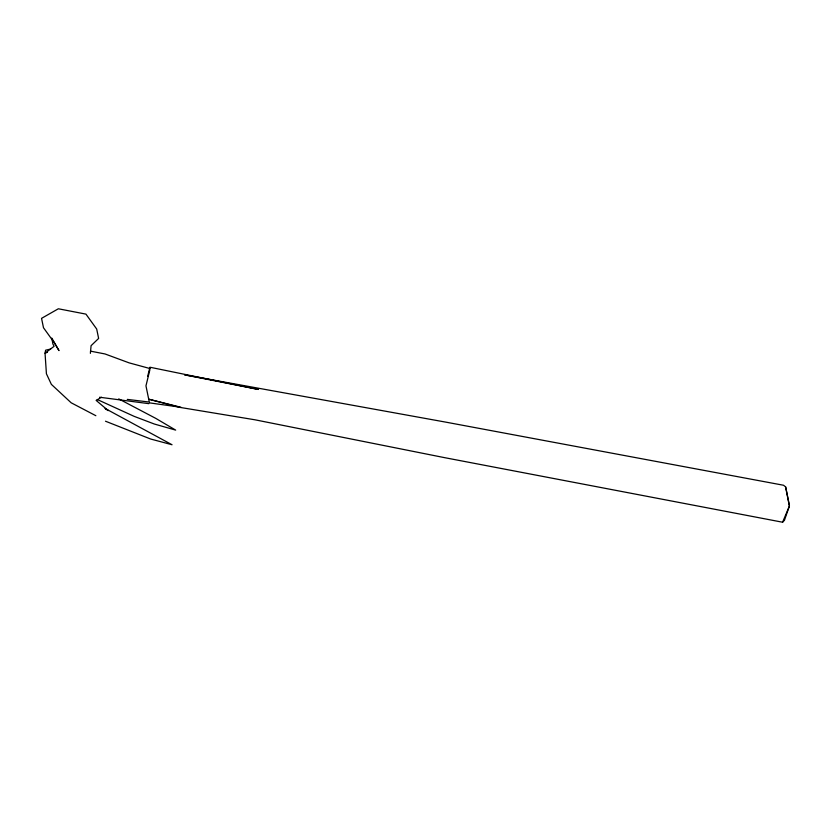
<?xml version="1.0" encoding="UTF-8"?>
<svg xmlns="http://www.w3.org/2000/svg" width="831" height="831" viewBox="0 0 831 831"><rect width="100%" height="100%" fill="white"/><g stroke="black" fill="none" stroke-linecap="round" stroke-linejoin="round"><path stroke-width="1.25" d="M147.689 376.298L149.933 367.229L258.399 389.438L184.617 374.854L445.468 422.075L783.55 485.252L785.627 486.914L789.377 506.1L784.443 520.289L782.584 522.221L444.201 457.58L254.972 419.8L179.911 407.387L148.707 399.192L145.965 385.833L149.892 369.722M90.382 353.362L91.078 345.686L98.629 338.435L96.687 329.024L85.936 314.118L58.357 308.779L41.55 318.346L43.492 327.746L54.254 342.652L58.991 350.62L52.405 339.121M789.346 506.183L782.584 522.221M101.527 397.27L96.126 400.397L108.238 410.607L105.09 408.447L172.048 444.751L150.629 439.017L105.495 421.213M47.46 352.282L45.04 353.165L46.422 373.784L51.377 384.379L71.165 402.786L95.856 415.708M50.618 349.082L45.612 350.173L45.04 353.165L54.088 346.33L52.862 343.889L51.802 338.072M127.278 399.399L149.3 402.048L148.707 399.192L180.981 407.283L149.476 402.869M148.874 403.658L99.606 397.239M90.465 351.139L105.038 353.964L129.106 362.856L150.224 368.611M97.32 399.545L134.196 416.373L154.337 424.028L175.673 430.105L155.74 418.357L118.719 398.89M789.45 505.57L785.627 486.914"/></g></svg>
